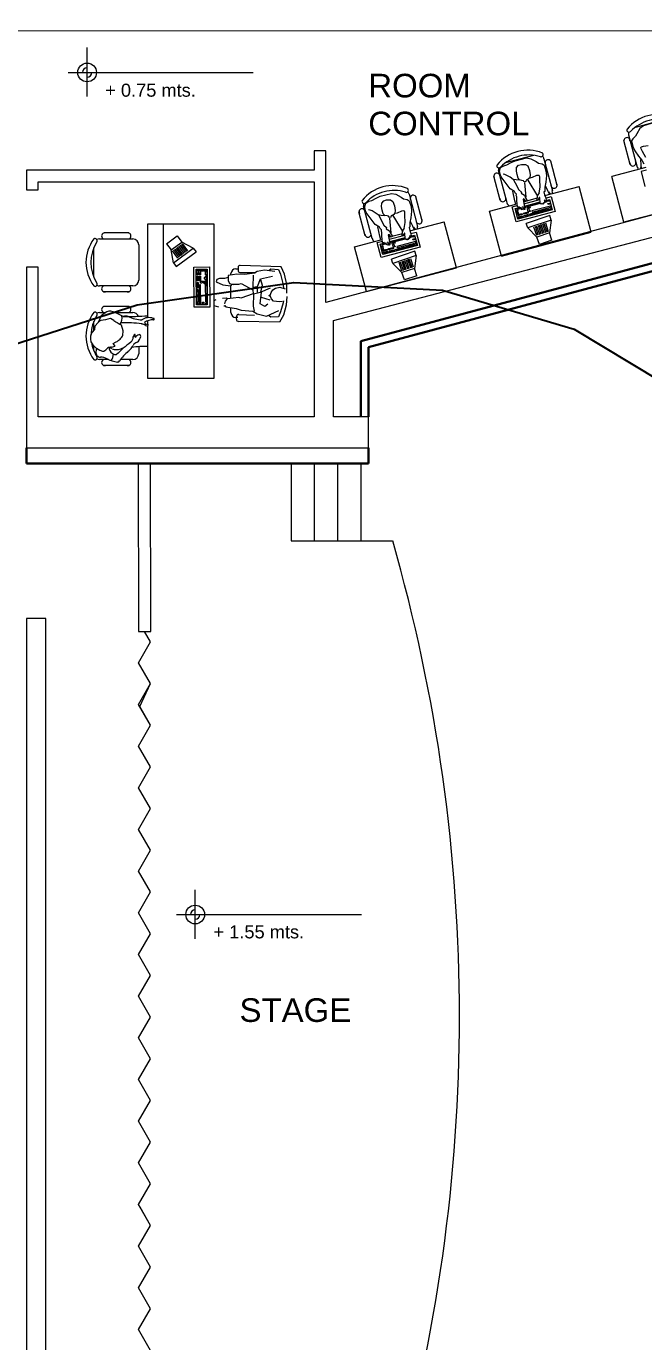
# Model space of a CAD drawing. Header units: millimetres. Extents: x 586 to 1010, y 369 to 668.
# Drawn here: x 674.89 to 682.86, y 500.58 to 517.55 of the extents above; entities that cross this region are included whole.
import ezdxf

# ---------------------------------------------------------------- set-up
doc = ezdxf.new("R2010")
doc.units = ezdxf.units.MM
doc.layers.add('plan line', color=7, linetype='Continuous', lineweight=15)
doc.styles.get("Standard").update_dxf_attribs({"font": 'arial.ttf'})
doc.styles.add('Textos pisos', font='arial.ttf', dxfattribs={"height": 0.1})

msp = doc.modelspace()

# ---------------------------------------------------------------- linework, layer by layer
at = {"color": 254, "lineweight": 25}
msp.add_lwpolyline([(667.581, 481.747), (668.167, 489.483), (668.406, 494.724), (668.331, 497.814), (668.228, 502.11), (668.568, 506.157), (669.836, 509.671), (671.158, 511.325), (672.495, 512.367), (674.325, 513.319), (676.321, 513.958), (678.346, 514.248), (680.264, 514.151), (680.264, 514.151), (681.962, 513.644), (683.434, 512.758), (684.697, 511.536), (685.771, 510.023), (687.426, 506.295), (688.547, 501.926), (689.834, 492.182), (690.176, 488.411)], dxfattribs=at)
for points in [[(671.712, 620.709), (706.735, 621.773), (754.26, 613.83), (814.661, 600.148), (855.757, 598.01), (895.067, 567.065), (920.01, 542.018), (952.008, 521.248), (977.223, 504.653), (979.635, 479.234), (986.344, 463.855), (988.798, 462.385)], [(654.944, 595.472), (670.267, 587.317), (714.302, 595.165), (787.089, 595.165), (819.394, 580.944), (821.03, 562.85), (813.491, 552.788), (808.734, 539.671), (796.407, 534.706), (791.022, 527.249), (791.022, 507.547), (797.301, 476.527), (814.975, 463.89), (836.148, 474.682), (874.022, 478.588), (885.729, 462.733), (863.004, 436.079), (845.789, 420.685), (845.104, 408.675)], [(639.207, 583.438), (644.727, 575.638), (657.796, 553.44), (668.404, 543.929), (682.518, 548.731), (692.984, 555.478), (711.934, 556.583), (734.346, 532.133), (750.593, 477.748), (754.137, 444.164), (776.466, 425.447), (782.617, 412.235)]]:
    msp.add_spline(points, degree=3, dxfattribs=at)
at = {"layer": 'plan line'}
for p, q in [((672.807, 517.496), (684.459, 517.501)), ((675.676, 516.647), (675.676, 517.28)), ((675.433, 516.959), (677.821, 516.959)), ((678.758, 515.946), (678.608, 515.946)), ((678.608, 515.946), (678.608, 515.696)), ((678.758, 513.99), (678.758, 515.946)), ((678.608, 515.696), (674.894, 515.696)), ((674.894, 515.696), (674.894, 515.446)), ((682.897, 515.699), (682.826, 515.68)), ((682.826, 515.68), (682.877, 515.487)), ((675.044, 515.446), (675.044, 515.546)), ((675.044, 515.546), (678.608, 515.546)), ((678.608, 515.546), (678.608, 512.512)), ((684.608, 515.556), (678.758, 513.99)), ((674.894, 515.446), (675.044, 515.446)), ((678.858, 513.758), (684.858, 515.328)), ((681.315, 515.264), (681.521, 515.318)), ((681.58, 515.297), (681.588, 515.3)), ((681.581, 515.303), (681.587, 515.304)), ((681.588, 515.3), (681.592, 515.285)), ((681.593, 515.301), (681.607, 515.305)), ((681.597, 515.286), (681.593, 515.301)), ((681.595, 515.338), (681.666, 515.356)), ((681.6, 515.308), (681.645, 515.32)), ((681.607, 515.305), (681.611, 515.29)), ((681.622, 515.308), (681.636, 515.312)), ((681.626, 515.294), (681.622, 515.308)), ((681.64, 515.298), (681.626, 515.294)), ((681.636, 515.312), (681.64, 515.298)), ((681.645, 515.32), (681.68, 515.184)), ((681.666, 515.356), (681.717, 515.163)), ((681.163, 515.224), (681.229, 515.241)), ((681.214, 515.031), (681.163, 515.224)), ((681.2, 515.203), (681.255, 515.217)), ((681.235, 515.067), (681.2, 515.203)), ((681.211, 515.201), (681.225, 515.204)), ((681.22, 515.167), (681.211, 515.201)), ((681.717, 515.163), (681.214, 515.031)), ((681.234, 515.171), (681.22, 515.167)), ((681.221, 515.162), (681.236, 515.166)), ((681.23, 515.128), (681.221, 515.162)), ((681.225, 515.204), (681.234, 515.171)), ((681.23, 515.206), (681.257, 515.213)), ((681.234, 515.191), (681.23, 515.206)), ((681.244, 515.132), (681.23, 515.128)), ((681.231, 515.123), (681.289, 515.138)), ((681.235, 515.109), (681.231, 515.123)), ((681.273, 515.201), (681.234, 515.191)), ((681.68, 515.184), (681.235, 515.067)), ((681.293, 515.124), (681.235, 515.109)), ((681.236, 515.166), (681.244, 515.132)), ((681.271, 515.208), (681.273, 515.201)), ((681.289, 515.138), (681.293, 515.124)), ((681.299, 515.229), (681.299, 515.229)), ((681.301, 515.224), (681.299, 515.224)), ((681.299, 515.208), (681.305, 515.21)), ((681.307, 515.208), (681.312, 515.191)), ((681.309, 515.143), (681.367, 515.159)), ((681.312, 515.129), (681.309, 515.143)), ((681.312, 515.191), (681.331, 515.196)), ((681.37, 515.144), (681.312, 515.129)), ((681.316, 515.114), (681.374, 515.13)), ((681.32, 515.234), (681.523, 515.288)), ((681.337, 515.234), (681.321, 515.229)), ((681.326, 515.215), (681.34, 515.219)), ((681.331, 515.196), (681.326, 515.215)), ((681.34, 515.219), (681.337, 515.234)), ((681.351, 515.237), (681.37, 515.242)), ((681.355, 515.223), (681.351, 515.237)), ((681.374, 515.228), (681.355, 515.223)), ((681.356, 515.218), (681.39, 515.227)), ((681.36, 515.203), (681.356, 515.218)), ((681.394, 515.212), (681.36, 515.203)), ((681.361, 515.199), (681.376, 515.202)), ((681.371, 515.16), (681.361, 515.199)), ((681.367, 515.159), (681.37, 515.144)), ((681.37, 515.242), (681.374, 515.228)), ((681.396, 515.166), (681.371, 515.16)), ((681.374, 515.13), (681.378, 515.115)), ((681.376, 515.202), (681.382, 515.178)), ((681.382, 515.178), (681.392, 515.181)), ((681.385, 515.246), (681.4, 515.25)), ((681.389, 515.232), (681.385, 515.246)), ((681.403, 515.236), (681.389, 515.232)), ((681.39, 515.227), (681.394, 515.212)), ((681.392, 515.181), (681.396, 515.166)), ((681.394, 515.135), (681.466, 515.154)), ((681.397, 515.12), (681.394, 515.135)), ((681.47, 515.139), (681.397, 515.12)), ((681.4, 515.25), (681.403, 515.236)), ((681.404, 515.251), (681.523, 515.283)), ((681.408, 515.237), (681.404, 515.251)), ((681.526, 515.268), (681.408, 515.237)), ((681.657, 515.235), (681.415, 515.171)), ((681.415, 515.171), (681.419, 515.157)), ((681.419, 515.157), (681.661, 515.22)), ((681.466, 515.154), (681.47, 515.139)), ((681.481, 515.158), (681.553, 515.177)), ((681.484, 515.143), (681.481, 515.158)), ((681.557, 515.162), (681.484, 515.143)), ((681.553, 515.177), (681.557, 515.162)), ((681.569, 515.279), (681.567, 515.278)), ((681.568, 515.18), (681.64, 515.199)), ((681.571, 515.166), (681.568, 515.18)), ((681.644, 515.185), (681.571, 515.166)), ((681.592, 515.285), (681.579, 515.282)), ((681.611, 515.29), (681.597, 515.286)), ((681.622, 515.267), (681.647, 515.273)), ((681.626, 515.253), (681.622, 515.267)), ((681.65, 515.259), (681.626, 515.253)), ((681.64, 515.199), (681.644, 515.185)), ((681.647, 515.273), (681.65, 515.259)), ((681.664, 515.206), (681.655, 515.203)), ((681.655, 515.203), (681.659, 515.189)), ((681.661, 515.22), (681.657, 515.235)), ((681.659, 515.189), (681.668, 515.191)), ((681.668, 515.191), (681.664, 515.206)), ((676.461, 513.794), (676.461, 515.007)), ((676.461, 515.007), (677.311, 515.007)), ((676.661, 513.007), (676.661, 515.007)), ((677.311, 515.007), (677.311, 514.015)), ((681.239, 515.094), (681.297, 515.109)), ((681.243, 515.08), (681.239, 515.094)), ((681.301, 515.095), (681.243, 515.08)), ((681.297, 515.109), (681.301, 515.095)), ((681.32, 515.1), (681.316, 515.114)), ((681.378, 515.115), (681.32, 515.1)), ((681.648, 515.111), (681.344, 515.01)), ((681.363, 514.953), (681.344, 515.01)), ((681.667, 515.054), (681.363, 514.953)), ((681.481, 514.853), (681.444, 514.963)), ((681.5, 514.859), (681.463, 514.97)), ((681.519, 514.865), (681.482, 514.976)), ((681.538, 514.872), (681.501, 514.982)), ((681.557, 514.878), (681.52, 514.989)), ((681.576, 514.884), (681.539, 514.995)), ((681.595, 514.891), (681.558, 515.001)), ((681.614, 514.897), (681.577, 515.008)), ((681.633, 514.903), (681.596, 515.014)), ((681.667, 515.054), (681.643, 514.888)), ((681.667, 515.054), (681.648, 515.111)), ((675.838, 514.81), (676.267, 514.81)), ((676.214, 514.887), (675.892, 514.887)), ((676.702, 514.748), (676.838, 514.849)), ((676.838, 514.849), (676.898, 514.769)), ((679.573, 514.806), (679.779, 514.86)), ((679.578, 514.776), (679.781, 514.829)), ((679.61, 514.779), (679.629, 514.784)), ((679.629, 514.784), (679.633, 514.769)), ((679.643, 514.788), (679.658, 514.792)), ((679.647, 514.773), (679.643, 514.788)), ((679.658, 514.792), (679.662, 514.777)), ((679.663, 514.793), (679.782, 514.824)), ((679.667, 514.778), (679.663, 514.793)), ((679.784, 514.809), (679.667, 514.778)), ((679.828, 514.821), (679.825, 514.82)), ((679.85, 514.827), (679.838, 514.823)), ((679.839, 514.844), (679.846, 514.846)), ((679.839, 514.839), (679.846, 514.841)), ((679.846, 514.841), (679.85, 514.827)), ((679.851, 514.842), (679.866, 514.846)), ((679.855, 514.828), (679.851, 514.842)), ((679.853, 514.879), (679.925, 514.898)), ((679.87, 514.832), (679.855, 514.828)), ((679.859, 514.849), (679.903, 514.861)), ((679.866, 514.846), (679.87, 514.832)), ((679.88, 514.85), (679.895, 514.854)), ((679.884, 514.835), (679.88, 514.85)), ((679.881, 514.809), (679.905, 514.815)), ((679.885, 514.794), (679.881, 514.809)), ((679.899, 514.839), (679.884, 514.835)), ((679.909, 514.801), (679.885, 514.794)), ((679.895, 514.854), (679.899, 514.839)), ((679.903, 514.861), (679.939, 514.726)), ((679.905, 514.815), (679.909, 514.801)), ((679.925, 514.898), (679.975, 514.704)), ((681.363, 514.953), (681.482, 514.834)), ((681.643, 514.888), (681.482, 514.834)), ((681.514, 514.739), (681.482, 514.834)), ((681.675, 514.793), (681.514, 514.739)), ((681.675, 514.793), (681.643, 514.888)), ((675.762, 514.319), (675.762, 514.695)), ((676.343, 514.734), (676.343, 514.279)), ((676.702, 514.748), (676.761, 514.668)), ((676.761, 514.668), (676.898, 514.769)), ((676.789, 514.503), (676.761, 514.668)), ((676.775, 514.657), (676.844, 514.563)), ((676.789, 514.503), (677.047, 514.692)), ((676.791, 514.669), (676.861, 514.575)), ((676.807, 514.68), (676.877, 514.586)), ((676.824, 514.692), (676.893, 514.598)), ((676.825, 514.454), (677.083, 514.644)), ((676.84, 514.704), (676.909, 514.61)), ((676.856, 514.716), (676.925, 514.622)), ((676.872, 514.728), (676.941, 514.634)), ((676.888, 514.74), (676.957, 514.646)), ((677.047, 514.692), (676.898, 514.769)), ((676.904, 514.752), (676.973, 514.658)), ((677.047, 514.692), (677.083, 514.644)), ((679.422, 514.766), (679.487, 514.783)), ((679.472, 514.572), (679.422, 514.766)), ((679.458, 514.744), (679.513, 514.759)), ((679.494, 514.609), (679.458, 514.744)), ((679.469, 514.742), (679.484, 514.746)), ((679.478, 514.708), (679.469, 514.742)), ((679.975, 514.704), (679.472, 514.572)), ((679.493, 514.712), (679.478, 514.708)), ((679.479, 514.703), (679.494, 514.707)), ((679.488, 514.67), (679.479, 514.703)), ((679.484, 514.746), (679.493, 514.712)), ((679.503, 514.673), (679.488, 514.67)), ((679.489, 514.747), (679.515, 514.754)), ((679.492, 514.733), (679.489, 514.747)), ((679.49, 514.665), (679.548, 514.68)), ((679.493, 514.65), (679.49, 514.665)), ((679.531, 514.743), (679.492, 514.733)), ((679.551, 514.665), (679.493, 514.65)), ((679.939, 514.726), (679.494, 514.609)), ((679.494, 514.707), (679.503, 514.673)), ((679.497, 514.636), (679.555, 514.651)), ((679.501, 514.621), (679.497, 514.636)), ((679.559, 514.636), (679.501, 514.621)), ((679.529, 514.749), (679.531, 514.743)), ((679.548, 514.68), (679.551, 514.665)), ((679.555, 514.651), (679.559, 514.636)), ((679.557, 514.77), (679.557, 514.77)), ((679.559, 514.766), (679.557, 514.765)), ((679.557, 514.75), (679.564, 514.751)), ((679.565, 514.75), (679.57, 514.732)), ((679.567, 514.685), (679.625, 514.7)), ((679.571, 514.671), (679.567, 514.685)), ((679.57, 514.732), (679.589, 514.737)), ((679.629, 514.686), (679.571, 514.671)), ((679.575, 514.656), (679.633, 514.671)), ((679.578, 514.641), (679.575, 514.656)), ((679.636, 514.657), (679.578, 514.641)), ((679.595, 514.775), (679.579, 514.771)), ((679.584, 514.757), (679.599, 514.761)), ((679.589, 514.737), (679.584, 514.757)), ((679.599, 514.761), (679.595, 514.775)), ((679.906, 514.653), (679.603, 514.551)), ((679.613, 514.764), (679.61, 514.779)), ((679.633, 514.769), (679.613, 514.764)), ((679.615, 514.76), (679.648, 514.768)), ((679.618, 514.745), (679.615, 514.76)), ((679.652, 514.754), (679.618, 514.745)), ((679.62, 514.74), (679.634, 514.744)), ((679.63, 514.702), (679.62, 514.74)), ((679.625, 514.7), (679.629, 514.686)), ((679.654, 514.708), (679.63, 514.702)), ((679.633, 514.671), (679.636, 514.657)), ((679.634, 514.744), (679.641, 514.72)), ((679.641, 514.72), (679.65, 514.722)), ((679.662, 514.777), (679.647, 514.773)), ((679.648, 514.768), (679.652, 514.754)), ((679.65, 514.722), (679.654, 514.708)), ((679.652, 514.676), (679.724, 514.695)), ((679.656, 514.662), (679.652, 514.676)), ((679.728, 514.681), (679.656, 514.662)), ((679.915, 514.776), (679.673, 514.713)), ((679.673, 514.713), (679.677, 514.698)), ((679.677, 514.698), (679.919, 514.762)), ((679.724, 514.695), (679.728, 514.681)), ((679.739, 514.699), (679.812, 514.718)), ((679.743, 514.685), (679.739, 514.699)), ((679.815, 514.704), (679.743, 514.685)), ((679.812, 514.718), (679.815, 514.704)), ((679.826, 514.722), (679.899, 514.741)), ((679.83, 514.707), (679.826, 514.722)), ((679.902, 514.726), (679.83, 514.707)), ((679.899, 514.741), (679.902, 514.726)), ((679.925, 514.596), (679.906, 514.653)), ((679.923, 514.747), (679.913, 514.745)), ((679.913, 514.745), (679.917, 514.73)), ((679.919, 514.762), (679.915, 514.776)), ((679.917, 514.73), (679.927, 514.733)), ((679.927, 514.733), (679.923, 514.747)), ((674.894, 514.446), (674.893, 512.113)), ((675.044, 514.446), (674.894, 514.446)), ((675.043, 512.513), (675.044, 514.446)), ((676.789, 514.503), (676.825, 514.454)), ((678.181, 514.449), (677.653, 514.469)), ((678.226, 514.354), (678.181, 514.449)), ((679.622, 514.494), (679.603, 514.551)), ((679.925, 514.596), (679.622, 514.494)), ((679.622, 514.494), (679.74, 514.376)), ((679.74, 514.394), (679.703, 514.505)), ((679.759, 514.4), (679.722, 514.511)), ((679.777, 514.407), (679.741, 514.517)), ((679.796, 514.413), (679.76, 514.524)), ((679.815, 514.419), (679.779, 514.53)), ((679.834, 514.426), (679.798, 514.536)), ((679.853, 514.432), (679.816, 514.543)), ((679.872, 514.438), (679.835, 514.549)), ((679.891, 514.445), (679.854, 514.555)), ((679.925, 514.596), (679.902, 514.43)), ((677.533, 514.344), (677.533, 514.363)), ((677.596, 514.426), (677.624, 514.426)), ((677.624, 514.442), (677.624, 514.406)), ((677.649, 514.379), (677.852, 514.375)), ((678.021, 514.401), (678.047, 514.423)), ((678.047, 514.423), (678.145, 514.415)), ((678.145, 514.415), (678.172, 514.354)), ((678.172, 514.354), (678.208, 514.216)), ((678.253, 514.224), (678.226, 514.354)), ((679.902, 514.43), (679.74, 514.376)), ((679.772, 514.281), (679.74, 514.376)), ((679.933, 514.335), (679.772, 514.281)), ((679.933, 514.335), (679.902, 514.43)), ((676.267, 514.204), (675.838, 514.204)), ((676.214, 514.128), (675.892, 514.128)), ((677.186, 514.229), (677.185, 514.264)), ((677.185, 514.264), (677.2, 514.264)), ((677.201, 514.229), (677.186, 514.229)), ((677.2, 514.264), (677.201, 514.229)), ((677.533, 514.111), (677.533, 514.206)), ((677.533, 514.075), (677.533, 514.111)), ((678.208, 514.216), (678.21, 514.17)), ((678.256, 514.111), (678.253, 514.224)), ((676.214, 513.937), (675.891, 513.937)), ((677.311, 514.013), (677.311, 513.007)), ((677.533, 514.042), (677.533, 514.075)), ((678.208, 513.987), (678.172, 513.868)), ((678.209, 514.012), (678.208, 513.987)), ((678.245, 513.954), (678.21, 513.826)), ((678.255, 514.067), (678.245, 513.954)), ((675.838, 513.86), (675.917, 513.86)), ((676.036, 513.86), (676.267, 513.86)), ((677.533, 513.859), (677.533, 513.925)), ((677.623, 513.796), (677.596, 513.796)), ((677.603, 513.775), (677.606, 513.811)), ((677.632, 513.836), (677.835, 513.827)), ((678.047, 513.799), (678.017, 513.823)), ((678.145, 513.806), (678.047, 513.799)), ((678.172, 513.868), (678.145, 513.806)), ((678.21, 513.826), (678.159, 513.734)), ((675.762, 513.631), (675.762, 513.745)), ((676.461, 513.709), (676.461, 513.755)), ((676.461, 513.007), (676.461, 513.694)), ((678.159, 513.734), (677.631, 513.746)), ((678.858, 512.512), (678.858, 513.758)), ((675.762, 513.369), (675.762, 513.432)), ((676.343, 513.42), (676.343, 513.329)), ((675.954, 513.254), (675.838, 513.254)), ((676.213, 513.178), (675.891, 513.178)), ((676.267, 513.254), (676.109, 513.254)), ((677.311, 513.007), (676.461, 513.007)), ((678.608, 512.512), (675.043, 512.513)), ((679.308, 512.512), (678.858, 512.512)), ((679.308, 512.112), (679.308, 512.512)), ((674.893, 512.113), (679.308, 512.112)), ((676.493, 511.913), (676.334, 511.913)), ((676.334, 511.913), (676.338, 509.743)), ((676.498, 509.743), (676.493, 511.913)), ((678.308, 511.912), (678.308, 510.912)), ((678.608, 511.912), (678.608, 510.912)), ((678.908, 511.912), (678.908, 510.912)), ((679.208, 511.912), (679.208, 510.912)), ((678.308, 510.912), (679.62, 510.912)), ((674.893, 509.913), (674.892, 499.641)), ((675.143, 509.913), (674.893, 509.913)), ((675.142, 499.641), (675.143, 509.913)), ((676.338, 509.743), (676.498, 509.743)), ((676.496, 509.609), (676.418, 509.743)), ((676.496, 509.609), (676.418, 509.743)), ((676.34, 509.34), (676.496, 509.609)), ((676.34, 509.34), (676.496, 509.609)), ((676.496, 509.071), (676.34, 509.34)), ((676.496, 509.071), (676.34, 509.34)), ((676.34, 508.802), (676.496, 509.071)), ((676.355, 508.776), (676.496, 509.071)), ((676.496, 508.533), (676.34, 508.802)), ((676.496, 508.533), (676.355, 508.776)), ((676.34, 508.264), (676.496, 508.533)), ((676.34, 508.264), (676.496, 508.533)), ((676.495, 507.995), (676.34, 508.264)), ((676.495, 507.995), (676.34, 508.264)), ((676.34, 507.726), (676.495, 507.995)), ((676.34, 507.726), (676.495, 507.995)), ((676.495, 507.457), (676.34, 507.726)), ((676.495, 507.457), (676.34, 507.726)), ((676.34, 507.188), (676.495, 507.457)), ((676.34, 507.188), (676.495, 507.457)), ((676.495, 506.919), (676.34, 507.188)), ((676.495, 506.919), (676.34, 507.188)), ((676.34, 506.65), (676.495, 506.919)), ((676.34, 506.65), (676.495, 506.919)), ((676.495, 506.381), (676.34, 506.65)), ((676.495, 506.381), (676.34, 506.65)), ((676.34, 506.112), (676.495, 506.381)), ((676.34, 506.112), (676.495, 506.381)), ((677.071, 505.777), (677.071, 506.41)), ((676.495, 505.843), (676.34, 506.112)), ((676.495, 505.843), (676.34, 506.112)), ((676.829, 506.09), (679.216, 506.089)), ((676.34, 505.574), (676.495, 505.843)), ((676.34, 505.574), (676.495, 505.843)), ((676.495, 505.305), (676.34, 505.574)), ((676.495, 505.305), (676.34, 505.574)), ((676.34, 505.036), (676.495, 505.305)), ((676.34, 505.036), (676.495, 505.305)), ((676.495, 504.767), (676.34, 505.036)), ((676.495, 504.767), (676.34, 505.036)), ((676.34, 504.498), (676.495, 504.767)), ((676.34, 504.498), (676.495, 504.767)), ((676.495, 504.229), (676.34, 504.498)), ((676.495, 504.229), (676.34, 504.498)), ((676.34, 503.96), (676.495, 504.229)), ((676.34, 503.96), (676.495, 504.229)), ((676.495, 503.691), (676.34, 503.96)), ((676.495, 503.691), (676.34, 503.96)), ((676.34, 503.422), (676.495, 503.691)), ((676.34, 503.422), (676.495, 503.691)), ((676.495, 503.153), (676.34, 503.422)), ((676.495, 503.153), (676.34, 503.422)), ((676.339, 502.884), (676.495, 503.153)), ((676.339, 502.884), (676.495, 503.153)), ((676.495, 502.615), (676.339, 502.884)), ((676.495, 502.615), (676.339, 502.884)), ((676.339, 502.346), (676.495, 502.615)), ((676.339, 502.346), (676.495, 502.615)), ((676.495, 502.077), (676.339, 502.346)), ((676.36, 502.311), (676.339, 502.346)), ((676.495, 502.077), (676.36, 502.311)), ((676.339, 501.808), (676.495, 502.077)), ((676.339, 501.808), (676.495, 502.077)), ((676.495, 501.539), (676.339, 501.808)), ((676.495, 501.539), (676.339, 501.808)), ((676.339, 501.27), (676.495, 501.539)), ((676.339, 501.27), (676.495, 501.539)), ((676.495, 501.001), (676.339, 501.27)), ((676.495, 501.001), (676.339, 501.27)), ((676.339, 500.732), (676.495, 501.001)), ((676.339, 500.732), (676.495, 501.001)), ((676.494, 500.463), (676.339, 500.732)), ((676.494, 500.463), (676.339, 500.732))]:
    msp.add_line(p, q, dxfattribs=at)
at = {"layer": 'plan line', "ltscale": 0.02}
for p, q in [((682.757, 516.255), (683.12, 516.351)), ((683, 516.313), (682.856, 516.271)), ((682.665, 516.152), (682.775, 515.737)), ((682.771, 516.169), (682.754, 516.135)), ((682.812, 516.235), (682.771, 516.169)), ((682.856, 516.271), (682.812, 516.235)), ((682.687, 515.769), (682.604, 516.08)), ((682.718, 516.104), (682.703, 516.076)), ((682.703, 516.076), (682.719, 516.003)), ((682.754, 516.135), (682.718, 516.104)), ((682.719, 516.003), (682.746, 515.946)), ((682.824, 515.991), (682.832, 515.999)), ((682.826, 515.974), (682.824, 515.991)), ((682.845, 515.941), (682.826, 515.974)), ((682.832, 515.999), (682.858, 516.009)), ((682.858, 516.009), (682.917, 516.015)), ((681.079, 515.795), (681.442, 515.89)), ((681.15, 515.796), (681.202, 515.82)), ((681.202, 515.82), (681.348, 515.855)), ((681.348, 515.855), (681.404, 515.845)), ((681.404, 515.845), (681.472, 515.809)), ((681.472, 515.809), (681.504, 515.787)), ((681.573, 515.846), (681.682, 515.431)), ((681.743, 515.502), (681.661, 515.814)), ((682.746, 515.946), (682.794, 515.877)), ((682.794, 515.877), (682.836, 515.828)), ((682.827, 515.767), (682.822, 515.836)), ((682.836, 515.828), (682.864, 515.78)), ((682.889, 515.86), (682.845, 515.941)), ((681.096, 515.277), (680.986, 515.692)), ((681.001, 515.689), (681.014, 515.733)), ((681.007, 515.646), (681.001, 515.689)), ((681.021, 515.611), (681.007, 515.646)), ((681.014, 515.733), (681.055, 515.755)), ((681.07, 515.64), (681.048, 515.646)), ((681.055, 515.755), (681.093, 515.766)), ((681.095, 515.63), (681.07, 515.64)), ((681.093, 515.766), (681.15, 515.796)), ((681.217, 515.687), (681.22, 515.732)), ((681.226, 515.641), (681.217, 515.687)), ((681.22, 515.732), (681.246, 515.763)), ((681.24, 515.594), (681.226, 515.641)), ((681.246, 515.763), (681.284, 515.773)), ((681.284, 515.773), (681.334, 515.773)), ((681.334, 515.773), (681.366, 515.752)), ((681.366, 515.752), (681.385, 515.694)), ((681.385, 515.694), (681.394, 515.637)), ((681.394, 515.637), (681.39, 515.601)), ((681.504, 515.787), (681.55, 515.778)), ((681.55, 515.778), (681.577, 515.762)), ((681.577, 515.762), (681.599, 515.69)), ((681.599, 515.69), (681.604, 515.627)), ((682.889, 515.733), (682.447, 515.617)), ((682.824, 515.752), (682.82, 515.715)), ((682.83, 515.718), (682.827, 515.767)), ((681.009, 515.309), (680.927, 515.621)), ((681.137, 515.457), (681.021, 515.611)), ((681.137, 515.607), (681.095, 515.63)), ((681.174, 515.579), (681.137, 515.607)), ((681.213, 515.572), (681.174, 515.579)), ((681.181, 515.575), (681.222, 515.495)), ((681.256, 515.567), (681.213, 515.572)), ((681.222, 515.495), (681.245, 515.447)), ((681.259, 515.571), (681.24, 515.594)), ((681.289, 515.566), (681.259, 515.571)), ((681.309, 515.562), (681.289, 515.566)), ((681.315, 515.551), (681.309, 515.562)), ((681.328, 515.547), (681.315, 515.551)), ((681.322, 515.538), (681.339, 515.349)), ((681.339, 515.551), (681.328, 515.547)), ((681.342, 515.569), (681.339, 515.551)), ((681.35, 515.569), (681.342, 515.569)), ((681.375, 515.584), (681.35, 515.569)), ((681.365, 515.57), (681.491, 515.363)), ((681.39, 515.601), (681.375, 515.584)), ((681.421, 515.603), (681.39, 515.595)), ((681.475, 515.627), (681.421, 515.603)), ((681.503, 515.631), (681.475, 515.627)), ((681.513, 515.628), (681.503, 515.631)), ((681.521, 515.612), (681.513, 515.628)), ((681.515, 515.428), (681.522, 515.481)), ((681.52, 515.573), (681.521, 515.612)), ((681.522, 515.481), (681.52, 515.573)), ((681.584, 515.48), (681.583, 515.424)), ((681.596, 515.543), (681.584, 515.48)), ((681.585, 515.371), (682.027, 515.489)), ((681.622, 515.431), (681.592, 515.494)), ((681.604, 515.627), (681.596, 515.543)), ((682.184, 514.897), (682.027, 515.489)), ((682.602, 515.025), (682.447, 515.617)), ((679.273, 515.274), (679.313, 515.297)), ((679.313, 515.297), (679.351, 515.308)), ((679.351, 515.308), (679.408, 515.338)), ((679.408, 515.338), (679.46, 515.361)), ((679.46, 515.361), (679.606, 515.397)), ((679.479, 515.273), (679.504, 515.304)), ((679.504, 515.304), (679.542, 515.315)), ((679.542, 515.315), (679.592, 515.315)), ((679.592, 515.315), (679.624, 515.293)), ((679.606, 515.397), (679.662, 515.387)), ((679.624, 515.293), (679.643, 515.236)), ((679.662, 515.387), (679.73, 515.35)), ((679.73, 515.35), (679.762, 515.329)), ((679.762, 515.329), (679.808, 515.32)), ((679.808, 515.32), (679.835, 515.303)), ((679.831, 515.388), (679.94, 514.972)), ((679.835, 515.303), (679.857, 515.231)), ((680.001, 515.044), (679.919, 515.355)), ((681.191, 515.421), (681.137, 515.457)), ((681.195, 515.304), (681.171, 515.426)), ((681.205, 515.395), (681.191, 515.421)), ((681.208, 515.258), (681.195, 515.304)), ((681.219, 515.387), (681.205, 515.395)), ((681.216, 515.373), (681.219, 515.387)), ((681.221, 515.353), (681.216, 515.373)), ((681.222, 515.303), (681.221, 515.353)), ((681.231, 515.224), (681.222, 515.303)), ((681.245, 515.447), (681.281, 515.415)), ((681.281, 515.415), (681.279, 515.401)), ((681.279, 515.401), (681.299, 515.388)), ((681.299, 515.388), (681.321, 515.376)), ((681.315, 515.326), (681.304, 515.324)), ((681.304, 515.324), (681.323, 515.214)), ((681.31, 515.291), (681.338, 515.299)), ((681.342, 515.294), (681.315, 515.326)), ((681.321, 515.376), (681.337, 515.333)), ((681.337, 515.333), (681.353, 515.31)), ((681.351, 515.296), (681.342, 515.294)), ((681.353, 515.31), (681.351, 515.296)), ((681.352, 515.302), (681.488, 515.339)), ((681.483, 515.324), (681.49, 515.343)), ((681.485, 515.313), (681.483, 515.324)), ((681.494, 515.311), (681.485, 515.313)), ((681.49, 515.343), (681.491, 515.372)), ((681.491, 515.372), (681.515, 515.403)), ((681.513, 515.345), (681.494, 515.311)), ((681.509, 515.405), (681.515, 515.428)), ((681.515, 515.403), (681.509, 515.405)), ((681.519, 515.344), (681.513, 515.345)), ((681.525, 515.268), (681.519, 515.344)), ((681.583, 515.424), (681.573, 515.418)), ((681.573, 515.418), (681.582, 515.378)), ((681.581, 515.314), (681.579, 515.275)), ((681.591, 515.299), (681.581, 515.314)), ((681.582, 515.378), (681.595, 515.34)), ((681.601, 515.305), (681.591, 515.299)), ((681.595, 515.34), (681.601, 515.305)), ((681.643, 515.387), (681.622, 515.431)), ((681.632, 515.42), (681.654, 515.39)), ((683.763, 515.33), (682.602, 515.025)), ((679.267, 514.851), (679.185, 515.162)), ((679.354, 514.818), (679.245, 515.234)), ((679.259, 515.231), (679.273, 515.274)), ((679.265, 515.188), (679.259, 515.231)), ((679.279, 515.152), (679.265, 515.188)), ((679.395, 514.998), (679.279, 515.152)), ((679.329, 515.181), (679.306, 515.187)), ((679.354, 515.171), (679.329, 515.181)), ((679.396, 515.148), (679.354, 515.171)), ((679.433, 515.12), (679.396, 515.148)), ((679.475, 515.228), (679.479, 515.273)), ((679.484, 515.182), (679.475, 515.228)), ((679.499, 515.135), (679.484, 515.182)), ((679.517, 515.113), (679.499, 515.135)), ((679.634, 515.126), (679.608, 515.11)), ((679.649, 515.143), (679.634, 515.126)), ((679.643, 515.236), (679.652, 515.178)), ((679.679, 515.144), (679.648, 515.137)), ((679.652, 515.178), (679.649, 515.143)), ((679.733, 515.168), (679.679, 515.144)), ((679.761, 515.173), (679.733, 515.168)), ((679.772, 515.169), (679.761, 515.173)), ((679.779, 515.154), (679.772, 515.169)), ((679.778, 515.115), (679.779, 515.154)), ((679.862, 515.169), (679.855, 515.084)), ((679.857, 515.231), (679.862, 515.169)), ((680.87, 515.168), (681.208, 515.258)), ((681.025, 514.589), (680.87, 515.168)), ((681.243, 515.219), (681.231, 515.224)), ((681.252, 515.223), (681.243, 515.219)), ((681.261, 515.202), (681.252, 515.223)), ((681.27, 515.204), (681.261, 515.202)), ((681.274, 515.219), (681.27, 515.204)), ((681.281, 515.197), (681.274, 515.219)), ((681.285, 515.188), (681.281, 515.197)), ((681.299, 515.194), (681.285, 515.188)), ((681.306, 515.208), (681.299, 515.23)), ((681.299, 515.23), (681.299, 515.194)), ((681.315, 515.209), (681.306, 515.208)), ((681.323, 515.214), (681.315, 515.209)), ((681.538, 515.258), (681.525, 515.268)), ((681.549, 515.27), (681.538, 515.258)), ((681.554, 515.258), (681.549, 515.27)), ((681.563, 515.26), (681.554, 515.258)), ((681.568, 515.282), (681.563, 515.26)), ((681.574, 515.272), (681.568, 515.282)), ((681.579, 515.275), (681.574, 515.272)), ((679.45, 514.962), (679.395, 514.998)), ((679.453, 514.846), (679.429, 514.967)), ((679.471, 515.114), (679.433, 515.12)), ((679.44, 515.116), (679.481, 515.037)), ((679.463, 514.937), (679.45, 514.962)), ((679.514, 515.108), (679.471, 515.114)), ((679.481, 515.037), (679.504, 514.988)), ((679.504, 514.988), (679.54, 514.956)), ((679.547, 515.108), (679.517, 515.113)), ((679.54, 514.956), (679.537, 514.942)), ((679.568, 515.103), (679.547, 515.108)), ((679.574, 515.093), (679.568, 515.103)), ((679.586, 515.088), (679.574, 515.093)), ((679.581, 515.079), (679.597, 514.89)), ((679.597, 515.092), (679.586, 515.088)), ((679.6, 515.111), (679.597, 515.092)), ((679.608, 515.11), (679.6, 515.111)), ((679.623, 515.112), (679.75, 514.904)), ((679.767, 514.947), (679.773, 514.969)), ((679.773, 514.969), (679.78, 515.023)), ((679.78, 515.023), (679.778, 515.115)), ((679.841, 514.966), (679.831, 514.96)), ((679.831, 514.96), (679.841, 514.919)), ((679.842, 515.022), (679.841, 514.966)), ((679.855, 515.084), (679.842, 515.022)), ((679.843, 514.913), (680.285, 515.031)), ((679.88, 514.973), (679.851, 515.035)), ((679.902, 514.928), (679.88, 514.973)), ((679.89, 514.962), (679.912, 514.931)), ((680.443, 514.439), (680.285, 515.031)), ((679.129, 514.71), (679.467, 514.8)), ((679.467, 514.8), (679.453, 514.846)), ((679.477, 514.928), (679.463, 514.937)), ((679.474, 514.914), (679.477, 514.928)), ((679.479, 514.894), (679.474, 514.914)), ((679.481, 514.844), (679.479, 514.894)), ((679.489, 514.766), (679.481, 514.844)), ((679.537, 514.942), (679.557, 514.929)), ((679.557, 514.929), (679.579, 514.917)), ((679.574, 514.868), (679.563, 514.865)), ((679.563, 514.865), (679.582, 514.756)), ((679.568, 514.833), (679.596, 514.84)), ((679.6, 514.835), (679.574, 514.868)), ((679.579, 514.917), (679.595, 514.875)), ((679.595, 514.875), (679.612, 514.851)), ((679.609, 514.837), (679.6, 514.835)), ((679.612, 514.851), (679.609, 514.837)), ((679.61, 514.844), (679.747, 514.88)), ((679.741, 514.866), (679.748, 514.885)), ((679.744, 514.855), (679.741, 514.866)), ((679.752, 514.853), (679.744, 514.855)), ((679.748, 514.885), (679.749, 514.914)), ((679.749, 514.914), (679.773, 514.944)), ((679.771, 514.886), (679.752, 514.853)), ((679.773, 514.944), (679.767, 514.947)), ((679.777, 514.885), (679.771, 514.886)), ((679.783, 514.81), (679.777, 514.885)), ((679.797, 514.8), (679.783, 514.81)), ((679.808, 514.812), (679.797, 514.8)), ((679.812, 514.799), (679.808, 514.812)), ((679.821, 514.801), (679.812, 514.799)), ((679.826, 514.824), (679.821, 514.801)), ((679.832, 514.813), (679.826, 514.824)), ((679.837, 514.816), (679.832, 514.813)), ((679.84, 514.856), (679.837, 514.816)), ((679.849, 514.84), (679.84, 514.856)), ((679.841, 514.919), (679.853, 514.882)), ((679.859, 514.847), (679.849, 514.84)), ((679.853, 514.882), (679.859, 514.847)), ((681.025, 514.589), (682.184, 514.897)), ((679.283, 514.13), (679.129, 514.71)), ((679.502, 514.761), (679.489, 514.766)), ((679.511, 514.765), (679.502, 514.761)), ((679.519, 514.744), (679.511, 514.765)), ((679.528, 514.746), (679.519, 514.744)), ((679.533, 514.76), (679.528, 514.746)), ((679.54, 514.739), (679.533, 514.76)), ((679.544, 514.73), (679.54, 514.739)), ((679.558, 514.735), (679.544, 514.73)), ((679.564, 514.75), (679.557, 514.771)), ((679.557, 514.771), (679.558, 514.735)), ((679.574, 514.75), (679.564, 514.75)), ((679.582, 514.756), (679.574, 514.75)), ((677.35, 514.288), (677.343, 514.256)), ((677.385, 514.298), (677.35, 514.288)), ((677.451, 514.301), (677.385, 514.298)), ((677.495, 514.312), (677.451, 514.301)), ((677.498, 514.338), (677.495, 514.312)), ((677.495, 514.307), (677.497, 514.272)), ((677.608, 514.357), (677.498, 514.338)), ((677.71, 514.352), (677.608, 514.357)), ((677.837, 514.367), (677.71, 514.352)), ((677.821, 514.344), (677.814, 514.189)), ((677.872, 514.39), (677.837, 514.367)), ((677.964, 514.408), (677.872, 514.39)), ((677.876, 514.196), (677.916, 514.295)), ((677.916, 514.295), (678.069, 514.328)), ((677.916, 514.286), (677.937, 514.212)), ((678.101, 514.392), (677.964, 514.408)), ((679.283, 514.13), (680.443, 514.439)), ((677.343, 514.256), (677.428, 514.22)), ((677.428, 514.22), (677.531, 514.203)), ((677.497, 514.272), (677.516, 514.233)), ((677.516, 514.233), (677.57, 514.222)), ((677.531, 514.203), (677.548, 514.226)), ((677.548, 514.226), (677.636, 514.225)), ((677.636, 514.225), (677.666, 514.235)), ((677.666, 514.235), (677.816, 514.154)), ((677.814, 514.189), (677.876, 514.196)), ((677.816, 514.154), (677.818, 514.101)), ((677.927, 514.125), (677.823, 514.096)), ((677.872, 514.187), (677.87, 514.125)), ((677.908, 513.972), (677.927, 514.125)), ((677.937, 514.212), (677.916, 514.125)), ((677.916, 514.125), (678.044, 514.181)), ((678.045, 514.093), (678.052, 514.121)), ((678.052, 514.121), (678.075, 514.155)), ((678.075, 514.155), (678.108, 514.176)), ((678.108, 514.176), (678.164, 514.187)), ((678.164, 514.187), (678.231, 514.168)), ((677.336, 514.026), (677.311, 514.013)), ((677.311, 513.953), (677.37, 513.935)), ((677.476, 514.046), (677.423, 514.043)), ((677.441, 513.942), (677.454, 513.952)), ((677.459, 514.008), (677.451, 513.973)), ((677.454, 513.952), (677.468, 513.935)), ((677.481, 514.032), (677.459, 514.008)), ((677.468, 513.935), (677.601, 513.914)), ((677.49, 514.037), (677.476, 514.046)), ((677.635, 514.053), (677.49, 514.037)), ((677.662, 514.045), (677.635, 514.053)), ((677.818, 514.101), (677.662, 514.045)), ((677.823, 514.096), (677.821, 513.942)), ((677.821, 513.942), (677.832, 513.88)), ((677.971, 513.939), (677.908, 513.972)), ((678.041, 514.019), (677.929, 514.053)), ((678.01, 513.968), (677.971, 513.939)), ((678.026, 514.082), (678.045, 514.093)), ((678.026, 514.076), (678.026, 514.082)), ((678.045, 514.068), (678.026, 514.076)), ((678.056, 514.037), (678.045, 514.068)), ((678.083, 514.006), (678.056, 514.037)), ((678.159, 513.998), (678.083, 514.006)), ((678.198, 514.003), (678.159, 513.998)), ((675.859, 513.816), (675.82, 513.732)), ((675.876, 513.832), (675.859, 513.816)), ((675.898, 513.849), (675.876, 513.832)), ((675.912, 513.767), (675.883, 513.762)), ((675.931, 513.869), (675.898, 513.849)), ((675.945, 513.776), (675.912, 513.767)), ((675.955, 513.877), (675.931, 513.869)), ((675.978, 513.785), (675.945, 513.776)), ((675.984, 513.878), (675.955, 513.877)), ((676.022, 513.756), (675.978, 513.785)), ((676.014, 513.87), (675.984, 513.878)), ((676.057, 513.85), (676.014, 513.87)), ((676.1, 513.83), (676.057, 513.85)), ((676.143, 513.81), (676.1, 513.83)), ((677.601, 513.914), (677.664, 513.89)), ((677.664, 513.89), (677.815, 513.879)), ((677.815, 513.879), (677.869, 513.842)), ((677.869, 513.842), (677.99, 513.812)), ((677.99, 513.812), (678.15, 513.885)), ((675.742, 513.608), (675.729, 513.581)), ((675.773, 513.643), (675.742, 513.608)), ((675.775, 513.683), (675.773, 513.643)), ((675.82, 513.732), (675.775, 513.683)), ((675.834, 513.747), (675.82, 513.732)), ((675.854, 513.757), (675.834, 513.747)), ((675.883, 513.762), (675.854, 513.757)), ((676.091, 513.712), (676.065, 513.727)), ((676.118, 513.696), (676.091, 513.712)), ((676.142, 513.623), (676.118, 513.696)), ((676.138, 513.564), (676.142, 513.623)), ((675.721, 513.554), (675.718, 513.518)), ((675.718, 513.518), (675.726, 513.483)), ((675.729, 513.581), (675.721, 513.554)), ((675.726, 513.483), (675.749, 513.444)), ((675.749, 513.444), (675.79, 513.406)), ((675.989, 513.414), (676.039, 513.427)), ((676.011, 513.46), (676.051, 513.484)), ((676.025, 513.443), (676.011, 513.46)), ((676.039, 513.427), (676.025, 513.443)), ((676.134, 513.554), (676.138, 513.564)), ((676.292, 513.549), (676.297, 513.57)), ((675.79, 513.406), (675.796, 513.402)), ((675.796, 513.402), (675.79, 513.351)), ((675.796, 513.402), (675.817, 513.388)), ((675.817, 513.388), (675.842, 513.375)), ((675.842, 513.375), (675.873, 513.363)), ((675.873, 513.363), (675.893, 513.362)), ((675.893, 513.362), (675.917, 513.381)), ((675.917, 513.381), (675.94, 513.401))]:
    msp.add_line(p, q, dxfattribs=at)
at = {"layer": 'plan line', "lineweight": 30}
for p, q in [((679.208, 513.489), (685.208, 515.096)), ((679.308, 513.412), (685.308, 515.019)), ((679.208, 513.489), (679.208, 512.512)), ((679.308, 513.412), (679.308, 512.512)), ((674.893, 511.913), (674.893, 512.113)), ((679.308, 511.912), (679.308, 512.112)), ((674.893, 511.913), (679.308, 511.912))]:
    msp.add_line(p, q, dxfattribs=at)
at = {"layer": 'plan line'}
for points in [[(677.058, 513.928), (677.054, 514.448), (677.254, 514.449), (677.258, 513.929)], [(677.087, 513.958), (677.084, 514.418), (677.224, 514.419), (677.227, 513.959)], [(677.141, 514.239), (677.14, 514.264), (677.18, 514.264), (677.18, 514.249), (677.155, 514.249), (677.156, 514.239)]]:
    msp.add_lwpolyline(points, close=True, dxfattribs=at)
for points in [[(677.095, 514.348), (677.094, 514.408), (677.109, 514.408), (677.11, 514.348), (677.095, 514.348)], [(677.095, 514.328), (677.11, 514.328), (677.11, 514.268), (677.095, 514.268), (677.095, 514.328)], [(677.125, 514.348), (677.124, 514.408), (677.139, 514.409), (677.14, 514.349), (677.125, 514.348)], [(677.125, 514.328), (677.14, 514.329), (677.14, 514.269), (677.125, 514.268), (677.125, 514.328)], [(677.145, 514.394), (677.144, 514.409), (677.179, 514.409), (677.18, 514.394), (677.145, 514.394)], [(677.185, 514.394), (677.184, 514.409), (677.219, 514.409), (677.22, 514.394), (677.185, 514.394)], [(677.185, 514.294), (677.205, 514.294), (677.205, 514.279), (677.22, 514.279), (677.22, 514.329), (677.205, 514.329), (677.205, 514.314), (677.185, 514.314), (677.185, 514.294)], [(677.205, 514.349), (677.205, 514.389), (677.22, 514.389), (677.22, 514.349), (677.205, 514.349)], [(677.111, 514.173), (677.096, 514.173), (677.095, 514.248), (677.11, 514.248), (677.111, 514.173)], [(677.112, 514.083), (677.097, 514.083), (677.096, 514.158), (677.111, 514.158), (677.112, 514.083)], [(677.127, 513.968), (677.142, 513.969), (677.141, 514.219), (677.126, 514.218), (677.127, 513.968)], [(677.22, 514.244), (677.205, 514.244), (677.205, 514.264), (677.22, 514.264), (677.22, 514.244)], [(677.221, 514.214), (677.206, 514.214), (677.206, 514.229), (677.221, 514.229), (677.221, 514.214)], [(677.222, 514.019), (677.207, 514.019), (677.206, 514.209), (677.221, 514.209), (677.222, 514.019)], [(677.112, 513.993), (677.097, 513.993), (677.097, 514.068), (677.112, 514.068), (677.112, 513.993)], [(677.097, 513.968), (677.112, 513.968), (677.112, 513.978), (677.097, 513.978), (677.097, 513.968)], [(677.182, 513.969), (677.167, 513.969), (677.167, 513.994), (677.182, 513.994), (677.182, 513.969)], [(677.222, 513.999), (677.207, 513.999), (677.207, 514.014), (677.222, 514.014), (677.222, 513.999)], [(677.222, 513.969), (677.207, 513.969), (677.207, 513.984), (677.222, 513.984), (677.222, 513.969)]]:
    msp.add_lwpolyline(points, dxfattribs=at)
for centre in [(675.676, 516.959), (677.071, 506.09)]:
    msp.add_circle(centre, 0.121, dxfattribs=at)
for centre, radius, start, end in [((675.676, 516.959), 0.0606, 89.9974, 179.9974), ((675.676, 516.959), 0.0606, 269.9974, 359.9974), ((676.166, 514.507), 0.505, 143.1225, 216.8623), ((675.779, 514.788), 0.0277, 327.965, 126.6825), ((675.838, 514.734), 0.0758, 89.9924, 117.5769), ((675.903, 514.849), 0.0395, 73.7322, 286.2526), ((676.203, 514.849), 0.0395, 253.7322, 106.2526), ((676.267, 514.734), 0.0758, 359.9924, 89.9924), ((676.221, 514.507), 0.496, 147.5682, 212.4167), ((677.651, 514.442), 0.027, 85.9066, 180.3053), ((676.267, 514.279), 0.0758, 269.9924, 359.9924), ((677.596, 514.363), 0.063, 89.9924, 179.9924), ((677.651, 514.406), 0.027, 180.3053, 265.9066), ((675.779, 514.226), 0.0277, 233.3024, 32.0198), ((675.838, 514.28), 0.0758, 242.408, 269.9924), ((675.903, 514.166), 0.0395, 73.7322, 286.2526), ((676.203, 514.166), 0.0395, 253.7322, 106.2526), ((675.903, 513.899), 0.0395, 73.7322, 286.2526), ((676.202, 513.899), 0.0395, 253.7322, 106.2526), ((676.166, 513.557), 0.505, 143.1225, 216.8623), ((676.221, 513.557), 0.496, 147.5682, 178.7132), ((675.779, 513.838), 0.0277, 327.965, 126.6825), ((675.838, 513.784), 0.0758, 89.9924, 117.5769), ((676.267, 513.784), 0.0758, 20.9237, 89.9924), ((677.596, 513.859), 0.063, 179.9924, 269.9924), ((677.63, 513.773), 0.027, 176.1871, 270.5858), ((677.633, 513.809), 0.027, 90.5858, 176.1871), ((676.221, 513.557), 0.496, 189.8265, 212.4167), ((675.778, 513.276), 0.0277, 233.3024, 32.0198), ((675.838, 513.33), 0.0758, 242.408, 269.9924), ((676.267, 513.329), 0.0758, 269.9924, 359.9924), ((675.902, 513.216), 0.0395, 73.7322, 286.2526), ((676.202, 513.216), 0.0395, 253.7322, 106.2526), ((658.214, 504.779), 22.268, 343.9976, 15.9873), ((677.071, 506.09), 0.0606, 89.9974, 179.9974), ((677.071, 506.09), 0.0606, 269.9974, 359.9974)]:
    msp.add_arc(centre, radius, start, end, dxfattribs=at)
at = {"layer": 'plan line', "ltscale": 0.02}
for centre, radius, start, end in [((683.041, 515.912), 0.505, 67.8615, 141.6013), ((683.055, 515.859), 0.496, 72.3072, 137.1557), ((682.671, 516.216), 0.0277, 158.0414, 316.7589), ((682.738, 516.171), 0.0758, 167.3145, 194.8989), ((682.644, 516.079), 0.0395, 358.6387, 211.1591), ((681.363, 515.451), 0.505, 67.8615, 141.6013), ((681.377, 515.398), 0.496, 72.3072, 137.1557), ((681.536, 515.898), 0.0277, 252.704, 51.4215), ((681.5, 515.827), 0.0758, 14.7314, 42.3159), ((681.627, 515.793), 0.0395, 358.4712, 210.9917), ((682.721, 515.79), 0.0395, 178.6387, 31.1591), ((680.966, 515.62), 0.0395, 358.4712, 210.9917), ((680.993, 515.755), 0.0277, 158.0414, 316.7589), ((681.06, 515.711), 0.0758, 167.3145, 194.8989), ((682.85, 515.757), 0.0758, 194.8989, 220.2881), ((679.622, 514.993), 0.505, 67.8615, 141.6013), ((681.703, 515.503), 0.0395, 178.4712, 30.9917), ((679.251, 515.296), 0.0277, 158.0414, 316.7589), ((679.636, 514.94), 0.496, 72.3072, 137.1557), ((679.795, 515.439), 0.0277, 252.704, 51.4215), ((679.758, 515.368), 0.0758, 14.7314, 42.3159), ((679.885, 515.335), 0.0395, 358.4712, 210.9917), ((681.043, 515.33), 0.0395, 178.4712, 30.9917), ((681.607, 515.411), 0.0758, 349.3422, 14.7314), ((679.225, 515.161), 0.0395, 358.4712, 210.9917), ((679.318, 515.253), 0.0758, 167.147, 194.7314), ((681.169, 515.296), 0.0758, 194.7314, 232.6758), ((679.962, 515.045), 0.0395, 178.4712, 30.9917), ((679.866, 514.953), 0.0758, 349.3422, 14.7314), ((679.301, 514.871), 0.0395, 178.4712, 30.9917), ((679.427, 514.838), 0.0758, 194.7314, 232.6758), ((676.013, 513.786), 0.116, 317.5153, 16.6498), ((676.226, 516.351), 2.542, 268.1267, 275.2984), ((676.172, 513.727), 0.0874, 66.5543, 109.0034), ((676.412, 514.282), 0.517, 246.5543, 266.97), ((676.475, 513.64), 0.155, 69.2956, 125.9063), ((676.532, 513.564), 0.204, 89.9624, 123.8872), ((676.533, 513.776), 0.00915, 262.5912, 107.2419), ((676.556, 514.521), 0.933, 235.0438, 238.2611), ((676.188, 512.604), 1.125, 80.1297, 93.8221), ((676.353, 513.556), 0.158, 60.6027, 80.1297), ((676.447, 513.739), 0.03, 192.7141, 283.9572), ((676.446, 513.721), 0.0306, 240.6027, 299.3822), ((676.457, 513.702), 0.00891, 299.3822, 103.9572), ((676.022, 513.578), 0.0989, 287.22, 314.5305), ((675.684, 513.921), 0.58, 314.5305, 320.7151), ((677.344, 512.032), 1.819, 127.3775, 131.3114), ((676.191, 513.541), 0.0796, 307.1599, 2.2061), ((676.056, 513.544), 0.238, 325.7382, 333.0339), ((676.336, 513.402), 0.0755, 99.9592, 153.0339), ((676.251, 513.571), 0.0332, 306.1819, 3.2601), ((676.291, 513.572), 0.0066, 346.9562, 169.6251), ((676.319, 513.554), 0.0269, 190.461, 216.6114), ((676.294, 513.541), 0.004, 316.7844, 326.1017), ((676.376, 513.485), 0.0951, 111.1477, 146.1017), ((676.224, 513.586), 0.148, 312.059, 346.6837), ((676.349, 513.556), 0.0192, 346.6837, 111.1477), ((675.848, 513.343), 0.0589, 172.3352, 269.2214), ((675.844, 513.083), 0.201, 62.7561, 89.2214), ((676.114, 513.606), 0.387, 242.7561, 263.1549), ((675.987, 513.323), 0.091, 88.4254, 120.8763), ((676.053, 513.41), 0.0931, 180.2921, 205.6795), ((675.945, 513.328), 0.0824, 50.6843, 79.9938), ((676.053, 513.41), 0.0931, 205.6795, 271.9574), ((675.851, 513.344), 0.169, 322.4013, 352.7643), ((676.054, 513.576), 0.193, 252.9319, 287.053), ((677.344, 512.032), 1.819, 131.3114, 135.061), ((676.565, 512.927), 0.561, 129.5339, 146.6951), ((676.138, 513.301), 0.095, 88.8826, 107.053), ((676.056, 513.544), 0.238, 309.5339, 325.7382), ((676.415, 512.391), 1.032, 87.4524, 99.021), ((676.071, 513.252), 0.0301, 263.1549, 326.6951)]:
    msp.add_arc(centre, radius, start, end, dxfattribs=at)

# ---------------------------------------------------------------- texts
at = {"lineweight": 25}
for s, p in [('ROOM', (679.305, 516.637)), ('CONTROL', (679.305, 516.148)), ('STAGE', (677.643, 504.704))]:
    msp.add_text(s, height=0.3047, dxfattribs=at).set_placement(p)
at = {"layer": 'plan line', "style": 'Textos pisos'}
for s, p in [(' + 0.75 mts.', (675.844, 516.646)), (' + 1.55 mts.', (677.242, 505.782))]:
    msp.add_text(s, height=0.16839, rotation=359.9924, dxfattribs=at).set_placement(p)

doc.saveas('drawing.dxf')
